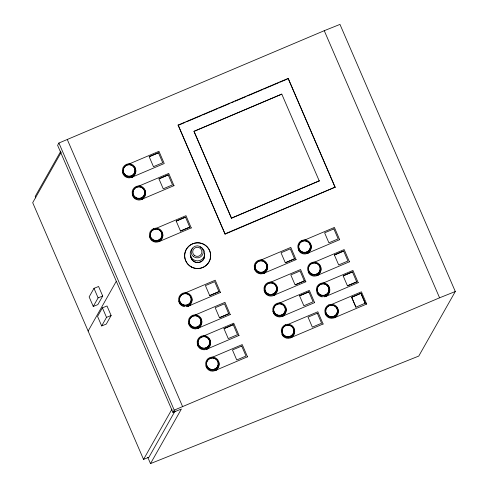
<?xml version="1.0" encoding="UTF-8"?>
<svg xmlns="http://www.w3.org/2000/svg" width="488" height="488" viewBox="0 0 488 488"><rect width="100%" height="100%" fill="white"/><g stroke="black" fill="none" stroke-linecap="round" stroke-linejoin="round"><path stroke-width="0.73" d="M150.505 463.6L418.771 356.069L455.298 291.513L339.971 24.4L324.258 30.695L58.914 143.021L57.614 145.314L172.941 412.421L181.371 409.042L150.505 463.6L147.791 457.305M60.841 151.134L35.179 196.487L35.783 197.89M61.152 152.402L32.702 202.685L143.545 459.415L148.913 457.262L175.119 410.951M93.989 288.341L89.139 296.911L93.257 306.452L97.856 304.61L102.706 296.033L98.588 286.493L93.989 288.341L98.106 297.875L93.257 306.452M88.127 331.053L116.199 281.43M102.407 307.824L97.557 316.401L101.675 325.935L106.274 324.093L111.124 315.522L107.006 305.982L102.407 307.824L106.524 317.365L101.675 325.935M143.545 459.415L171.996 409.133M172.941 412.421L174.24 410.134L439.584 297.808L455.298 291.513M178.12 125.068L288.164 78.403L335.122 187.154L225.102 234.13L178.12 125.068L225.102 234.13M178.846 125.081L185.159 122.409M186.556 121.811L201.276 115.571M202.679 114.979L217.398 108.733M218.801 108.141L230.019 103.383M231.422 102.791L233.52 101.901M234.923 101.303L246.141 96.551M247.538 95.953L262.257 89.713M263.66 89.121L278.38 82.875M279.783 82.283L287.493 79.013M319.25 180.938L281.783 94.123L193.992 131.345L231.458 218.166L319.243 180.877L231.458 218.166M128.594 164.188L158.954 151.31L164.23 163.523L131.797 177.278A6.716 6.643 -5.3 0 0 135.542 169.092M149.175 156.697L158.441 152.768L162.73 162.748L153.464 166.683L149.175 156.697L158.447 152.829M133.181 176.754L131.797 177.339L131.723 176.534M138.366 186.312L168.732 173.441L174.009 185.714M158.948 178.828L168.214 174.893L172.508 184.879L163.236 188.807L158.954 178.889L168.214 174.893M174.002 185.647L141.569 199.403A6.716 6.643 -5.3 0 0 144.216 189.185M138.135 199.958A6.716 6.643 -5.3 0 0 141.575 199.464L142.953 198.878M155.623 228.561L185.989 215.684L191.266 227.957M176.205 221.07L185.477 217.136L189.765 227.121L180.493 231.05L176.211 221.131L185.477 217.136M191.259 227.896L158.832 241.706L158.759 240.901M225.072 233.819L335.122 187.154M304.03 240.316L334.396 227.445L339.672 239.712M333.884 228.896L324.611 232.825L328.906 242.81L338.172 238.882L333.89 228.957M260.44 260.275L290.805 247.398L296.082 259.671M184.836 293.099L215.202 280.222L220.478 292.495M218.978 291.665L214.683 281.68L205.417 285.608L209.706 295.594L218.972 291.598L209.706 295.594M339.666 239.651L307.233 253.406A6.716 6.643 -5.3 0 0 310.222 243.658M285.309 262.77L294.569 258.774L285.309 262.77L281.021 252.784L290.287 248.856L294.575 258.841M298.424 249.984A6.716 6.643 -5.3 0 0 307.239 253.467L309.307 252.589M263.642 273.365L296.076 259.61M265.027 272.841L263.648 273.426L263.569 272.621M187.971 305.445L188.045 306.25L220.472 292.434M188.045 306.25L190.802 305.079M313.808 262.446L344.174 249.569L349.451 261.842M334.39 254.956L343.656 251.027L347.944 261.007L338.678 264.941L334.396 255.017L343.656 251.027M270.212 282.406L300.577 269.529L305.854 281.802M195.304 314.937L224.974 302.353L230.257 314.626M304.353 280.966L300.065 270.986L290.799 274.915L295.087 284.894L304.347 280.905L295.746 284.614M228.75 313.79L224.462 303.81L215.196 307.739L219.484 317.719L228.744 313.729L219.484 317.719M349.445 261.781L317.011 275.537A6.716 6.643 -5.3 0 0 320 265.789M315.901 275.958A6.716 6.643 -5.3 0 0 317.017 275.598L319.085 274.72M305.848 281.741L273.414 295.49A6.716 6.643 -5.3 0 0 276.958 286.767M271.731 296.027A6.716 6.643 -5.3 0 0 273.42 295.557L275.494 294.679M230.251 314.565L197.811 328.314A6.716 6.643 -5.3 0 0 201.355 319.591M188.533 323.221A6.716 6.643 -5.3 0 0 197.817 328.381L199.891 327.503M322.574 283.321L352.94 270.444L358.216 282.717M343.155 275.83L352.421 271.901L356.71 281.881L347.444 285.815L343.162 275.891L352.421 271.901M278.977 303.28L309.343 290.403L314.62 302.676M203.38 336.104L233.74 323.227L239.022 335.5M299.565 295.789L308.831 291.861L313.113 301.779L303.853 305.769L299.565 295.789L308.837 291.922M223.968 328.674L233.227 324.685L237.516 334.664L228.25 338.593L223.961 328.613L233.227 324.685M347.444 285.815L356.71 281.881M358.21 282.656L325.783 296.472L325.703 295.661M314.614 302.615L282.18 316.364A6.716 6.643 -5.3 0 0 285.724 307.641M283.571 315.846L282.186 316.431L282.113 315.62M197.298 344.095A6.716 6.643 -5.3 0 0 206.583 349.255L239.016 335.439M206.509 348.444L206.583 349.255L208.657 348.377M331.065 304.689L361.431 291.812L366.708 304.085M365.195 303.188L355.935 307.184L351.653 297.259L360.913 293.27L365.201 303.255L360.913 293.27M351.653 297.259L360.919 293.331M287.469 324.648L317.834 311.771L323.111 324.044M211.871 357.472L242.231 344.595L247.514 356.868M317.322 313.229L308.056 317.157L312.344 327.137L321.61 323.209L317.328 313.29M241.719 346.053L232.453 349.981L236.741 359.961L246.007 356.033L241.725 346.114M366.701 304.024L334.274 317.84L334.195 317.035M323.105 323.983L290.671 337.733A6.716 6.643 -5.3 0 0 294.215 329.01M281.863 334.31A6.716 6.643 -5.3 0 0 290.677 337.8L292.056 337.214M247.507 356.807L215.068 370.557A6.716 6.643 -5.3 0 0 218.612 361.834M205.899 366.037A6.716 6.643 -5.3 0 0 215.074 370.624L217.148 369.745M98.106 297.875L102.706 296.033M106.524 317.365L111.124 315.522M324.258 30.695L439.584 297.808M335.146 187.465L288.164 78.403M351.647 297.198L355.935 307.184M231.452 218.106L193.992 131.345L281.783 94.123M67.344 139.641L182.671 406.754M58.914 143.021L174.24 410.134M328.924 304.823A6.716 6.643 -5.3 0 0 327.527 316.248A6.716 6.643 -5.3 0 0 338.227 311.71A6.716 6.643 -5.3 0 0 328.924 304.823L328.991 305.567M316.938 274.787L317.017 275.598M307.166 252.662L307.239 253.467M301.895 240.45A6.716 6.643 -5.3 0 0 300.498 251.875A6.716 6.643 -5.3 0 0 311.198 247.343A6.716 6.643 -5.3 0 0 301.895 240.45L301.962 241.194M290.604 336.988L290.677 337.8M285.334 324.776A6.716 6.643 -5.3 0 0 283.937 336.208A6.716 6.643 -5.3 0 0 294.636 331.669A6.716 6.643 -5.3 0 0 285.334 324.776L285.401 325.526M273.347 294.746L273.42 295.557M258.298 260.409A6.716 6.643 -5.3 0 0 256.901 271.834A6.716 6.643 -5.3 0 0 267.607 267.296A6.716 6.643 -5.3 0 0 258.298 260.409L258.365 261.153M215.001 369.812L215.074 370.624M201.239 336.232A6.716 6.643 -5.3 0 0 199.842 347.663A6.716 6.643 -5.3 0 0 210.541 343.125A6.716 6.643 -5.3 0 0 201.239 336.232L201.306 336.982M189.765 227.121L180.493 231.05M197.744 327.57L197.817 328.381M192.473 315.358A6.716 6.643 -5.3 0 0 191.076 326.789A6.716 6.643 -5.3 0 0 201.776 322.251A6.716 6.643 -5.3 0 0 192.473 315.358L192.54 316.108M153.482 228.689A6.716 6.643 -5.3 0 0 152.091 240.12A6.716 6.643 -5.3 0 0 162.791 235.582A6.716 6.643 -5.3 0 0 153.482 228.689L153.555 229.433M141.502 198.659L141.575 199.464M126.453 164.322A6.716 6.643 -5.3 0 0 125.056 175.747A6.716 6.643 -5.3 0 0 135.756 171.209A6.716 6.643 -5.3 0 0 126.453 164.322L126.52 165.066M318.859 264.472A6.716 6.643 -5.3 0 1 319.658 265.32M328.766 286.663A6.716 6.643 -5.3 0 1 324.087 296.881M322.33 296.899A6.716 6.643 -5.3 0 1 319.103 295.624M318.652 295.258A6.716 6.643 -5.3 0 1 316.962 292.922M327.173 284.98A6.716 6.643 -5.3 0 1 328.424 286.194M338.013 309.593A6.716 6.643 -5.3 0 1 333.438 318.066A6.716 6.643 -5.3 0 1 325.087 313.192M336.915 307.562A6.716 6.643 -5.3 0 1 337.806 309.05M276.068 285.279A6.716 6.643 -5.3 0 1 276.708 286.249M267.18 264.636A6.716 6.643 -5.3 0 1 262.812 273.652A6.716 6.643 -5.3 0 1 254.358 268.211M210.121 340.465A6.716 6.643 -5.3 0 1 206.576 349.188M209.23 338.977A6.716 6.643 -5.3 0 1 209.87 339.947M200.464 318.103A6.716 6.643 -5.3 0 1 201.105 319.073M191.583 297.46A6.716 6.643 -5.3 0 1 186.349 306.659M184.598 306.678A6.716 6.643 -5.3 0 1 178.754 301.035M162.37 232.922A6.716 6.643 -5.3 0 1 157.996 241.938A6.716 6.643 -5.3 0 1 149.542 236.491M134.444 167.061A6.716 6.643 -5.3 0 1 135.335 168.549M315.15 274.616A5.935 5.868 -5.3 0 1 308.379 268.796A5.935 5.868 -5.3 0 1 315.199 263.001A5.935 5.868 -5.3 0 1 319.994 270.505M319.823 270.986A5.935 5.868 -5.3 0 1 315.657 274.524M315.327 276.068A6.716 6.643 -5.3 0 1 308.202 272.109M319.518 294.386A5.935 5.868 -5.3 0 1 319.42 285.071A5.935 5.868 -5.3 0 1 328.54 287.365A5.935 5.868 -5.3 0 1 323.916 295.49M322.367 295.514A5.935 5.868 -5.3 0 1 319.945 294.673M329.357 316.505A5.935 5.868 -5.3 0 1 326.826 307.538A5.935 5.868 -5.3 0 1 336.244 307.422A5.935 5.868 -5.3 0 1 333.902 316.444M333.42 316.627A5.935 5.868 -5.3 0 1 329.845 316.669M269.498 294.514A5.935 5.868 -5.3 0 1 265.875 285.389A5.935 5.868 -5.3 0 1 275.787 285.694A5.935 5.868 -5.3 0 1 271.56 294.575M262.794 272.212A5.935 5.868 -5.3 0 1 255.108 265.606A5.935 5.868 -5.3 0 1 264.649 262.038A5.935 5.868 -5.3 0 1 263.276 272.029M271.151 296.082A6.716 6.643 -5.3 0 1 264.136 290.397M284.016 335.39A5.935 5.868 -5.3 0 1 285.334 325.758A5.935 5.868 -5.3 0 1 293.892 330.51A5.935 5.868 -5.3 0 1 286.255 336.629M285.767 336.458A5.935 5.868 -5.3 0 1 284.419 335.714M283.15 314.254A5.935 5.868 -5.3 0 1 273.64 310.649A5.935 5.868 -5.3 0 1 281.381 304.073A5.935 5.868 -5.3 0 1 283.54 313.918M281.643 316.633A6.716 6.643 -5.3 0 1 272.902 311.271M184.635 305.293A5.935 5.868 -5.3 0 1 180.304 296.368A5.935 5.868 -5.3 0 1 190.314 296.246A5.935 5.868 -5.3 0 1 186.184 305.274M202.666 348.212A5.935 5.868 -5.3 0 1 198.939 339.227A5.935 5.868 -5.3 0 1 208.76 339.105A5.935 5.868 -5.3 0 1 205.228 348.182M131.254 177.541A6.716 6.643 -5.3 0 1 122.512 172.185M139.196 198.537A5.935 5.868 -5.3 0 1 133.004 191.814A5.935 5.868 -5.3 0 1 140.928 187.166A5.935 5.868 -5.3 0 1 143.911 195.767M143.624 196.194A5.935 5.868 -5.3 0 1 142.539 197.292M142.118 197.585A5.935 5.868 -5.3 0 1 140.221 198.39M137.555 199.866A6.716 6.643 -5.3 0 1 132.291 194.309M204.594 256.554A6.984 6.905 -5.3 0 1 190.747 256.725M204.289 253.455A6.984 6.905 -5.3 0 1 198.634 262.446A6.984 6.905 -5.3 0 1 190.674 255.395M200.196 246.989A7.296 7.216 -5.3 0 1 203.777 257.31A7.296 7.216 -5.3 0 1 192.925 259.341A7.296 7.216 -5.3 0 1 192.492 248.429M191.589 267.131A13.017 12.871 -5.3 0 0 210.67 255.224A13.017 12.871 -5.3 0 0 190.729 244.854A13.017 12.871 -5.3 0 0 191.589 267.131M300.974 251.381A5.935 5.868 -5.3 0 0 310.429 247.373A5.935 5.868 -5.3 0 0 302.212 241.286A5.935 5.868 -5.3 0 0 300.974 251.381M300.968 251.259A5.935 5.868 -5.3 0 0 310.423 247.251A5.935 5.868 -5.3 0 0 302.2 241.163A5.935 5.868 -5.3 0 0 300.968 251.259M310.27 274.006A6.716 6.643 -5.3 0 0 320.97 269.467A6.716 6.643 -5.3 0 0 311.667 262.581A6.716 6.643 -5.3 0 0 310.27 274.006M310.74 273.384A5.935 5.868 -5.3 0 0 320.195 269.376A5.935 5.868 -5.3 0 0 311.972 263.288A5.935 5.868 -5.3 0 0 310.74 273.384M319.036 294.88A6.716 6.643 -5.3 0 0 329.735 290.342A6.716 6.643 -5.3 0 0 320.433 283.455A6.716 6.643 -5.3 0 0 319.036 294.88M319.506 294.258A5.935 5.868 -5.3 0 0 328.961 290.25A5.935 5.868 -5.3 0 0 320.738 284.162A5.935 5.868 -5.3 0 0 319.506 294.258M327.997 315.626A5.935 5.868 -5.3 0 0 337.452 311.618A5.935 5.868 -5.3 0 0 329.229 305.531A5.935 5.868 -5.3 0 0 327.997 315.626M267.149 293.343A5.935 5.868 -5.3 0 0 276.604 289.335A5.935 5.868 -5.3 0 0 268.382 283.247A5.935 5.868 -5.3 0 0 267.149 293.343M257.371 271.218A5.935 5.868 -5.3 0 0 266.826 267.204A5.935 5.868 -5.3 0 0 258.609 261.117A5.935 5.868 -5.3 0 0 257.371 271.218M266.68 293.965A6.716 6.643 -5.3 0 0 277.379 289.427A6.716 6.643 -5.3 0 0 268.077 282.534A6.716 6.643 -5.3 0 0 266.68 293.965M284.406 335.585A5.935 5.868 -5.3 0 0 293.861 331.578A5.935 5.868 -5.3 0 0 285.639 325.49A5.935 5.868 -5.3 0 0 284.406 335.585M275.445 314.839A6.716 6.643 -5.3 0 0 286.145 310.301A6.716 6.643 -5.3 0 0 276.842 303.408A6.716 6.643 -5.3 0 0 275.445 314.839M275.915 314.217A5.935 5.868 -5.3 0 0 285.37 310.209A5.935 5.868 -5.3 0 0 277.147 304.122A5.935 5.868 -5.3 0 0 275.915 314.217M181.768 304.042A5.935 5.868 -5.3 0 0 191.223 300.029A5.935 5.868 -5.3 0 0 183.006 293.941A5.935 5.868 -5.3 0 0 181.768 304.042M191.558 326.295A5.935 5.868 -5.3 0 0 201.013 322.281A5.935 5.868 -5.3 0 0 192.791 316.194A5.935 5.868 -5.3 0 0 191.558 326.295M191.546 326.167A5.935 5.868 -5.3 0 0 201.001 322.159A5.935 5.868 -5.3 0 0 192.778 316.071A5.935 5.868 -5.3 0 0 191.546 326.167M181.298 304.658A6.716 6.643 -5.3 0 0 192.004 300.12A6.716 6.643 -5.3 0 0 182.695 293.233A6.716 6.643 -5.3 0 0 181.298 304.658M200.312 347.041A5.935 5.868 -5.3 0 0 209.767 343.034A5.935 5.868 -5.3 0 0 201.544 336.946A5.935 5.868 -5.3 0 0 200.312 347.041M208.333 369.032A6.716 6.643 -5.3 0 0 219.033 364.493A6.716 6.643 -5.3 0 0 209.73 357.606A6.716 6.643 -5.3 0 0 208.333 369.032M208.815 368.538A5.935 5.868 -5.3 0 0 218.27 364.524A5.935 5.868 -5.3 0 0 210.047 358.436A5.935 5.868 -5.3 0 0 208.815 368.538M208.803 368.41A5.935 5.868 -5.3 0 0 218.258 364.402A5.935 5.868 -5.3 0 0 210.035 358.314A5.935 5.868 -5.3 0 0 208.803 368.41M125.526 175.125A5.935 5.868 -5.3 0 0 134.981 171.117A5.935 5.868 -5.3 0 0 126.758 165.029A5.935 5.868 -5.3 0 0 125.526 175.125M152.567 239.62A5.935 5.868 -5.3 0 0 162.022 235.612A5.935 5.868 -5.3 0 0 153.805 229.525A5.935 5.868 -5.3 0 0 152.567 239.62M152.561 239.498A5.935 5.868 -5.3 0 0 162.016 235.49A5.935 5.868 -5.3 0 0 153.793 229.403A5.935 5.868 -5.3 0 0 152.561 239.498M125.538 175.253A5.935 5.868 -5.3 0 0 134.993 171.245A5.935 5.868 -5.3 0 0 126.77 165.157A5.935 5.868 -5.3 0 0 125.538 175.253M135.304 197.256A5.935 5.868 -5.3 0 0 144.753 193.248A5.935 5.868 -5.3 0 0 136.536 187.16A5.935 5.868 -5.3 0 0 135.304 197.256M134.834 197.878A6.716 6.643 -5.3 0 0 145.534 193.339A6.716 6.643 -5.3 0 0 136.225 186.446A6.716 6.643 -5.3 0 0 134.834 197.878M191.577 267.009A13.017 12.871 -5.3 0 0 210.657 255.096A13.017 12.871 -5.3 0 0 190.723 244.732A13.017 12.871 -5.3 0 0 191.577 267.009M194.529 255.486A4.618 4.569 -5.3 0 0 201.886 252.363A4.618 4.569 -5.3 0 0 195.487 247.629A4.618 4.569 -5.3 0 0 194.529 255.486M193.59 256.688A6.106 6.039 -5.3 0 0 203.319 252.558A6.106 6.039 -5.3 0 0 194.858 246.3A6.106 6.039 -5.3 0 0 193.59 256.688"/></g></svg>
